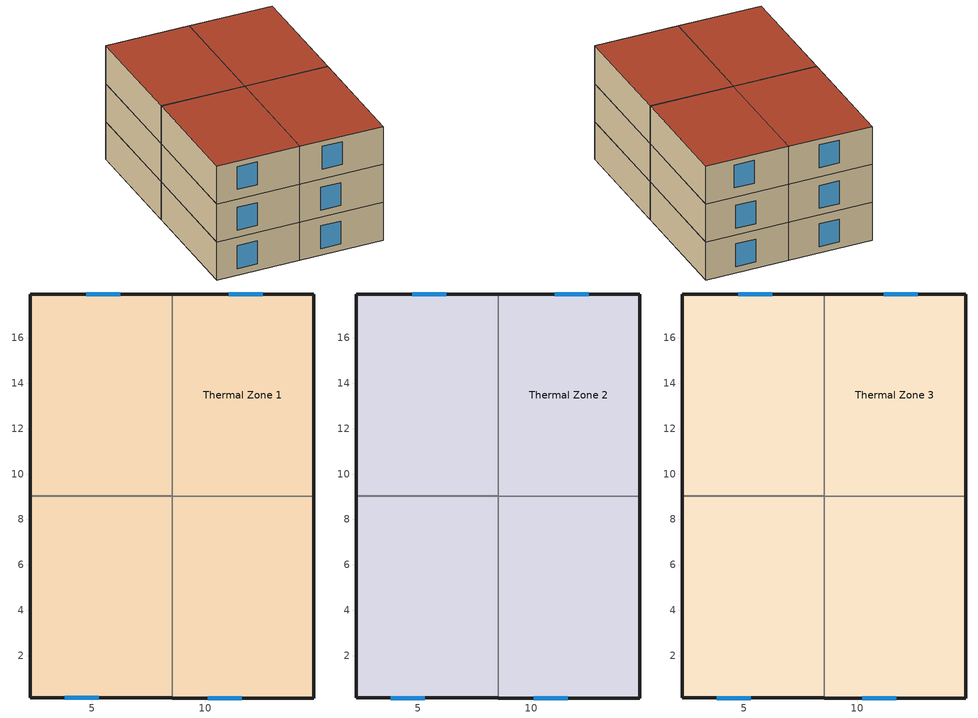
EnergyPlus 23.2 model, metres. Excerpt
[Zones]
Thermal Zone 1
 floor ground (ExtSlabCarpet 4in ClimateZone 1-8): 8.53,9.03 8.53,0.14 2.29,0.14 2.29,9.03 z0; 14.77,9.03 14.77,0.14 8.53,0.14 8.53,9.03 z0; 8.53,17.93 8.53,9.03 2.29,9.03 2.29,17.93 z0; 14.77,17.93 14.77,9.03 8.53,9.03 8.53,17.93 z0
 wall outside (ASHRAE 189.1-2009 ExtWall Mass ClimateZone 5): 2.29,0.14 8.53,0.14 14.77,0.14 14.77,9.03 14.77,17.93 8.53,17.93 2.29,17.93 2.29,9.03 2.29,0.14 z0:3
 wall to Thermal Zone 1 (Interior Wall): 8.53,9.03 2.29,9.03 8.53,9.03 8.53,0.14 8.53,9.03 8.53,17.93 8.53,9.03 14.77,9.03 8.53,9.03 z0:3
 window (ASHRAE 189.1-2009 ExtWindow ClimateZone 4-5): 3.81,0.14 5.31,0.14 / 10.1,0.14 11.6,0.14 z0.53:2.33; 6.24,17.93 4.74,17.93 / 12.53,17.93 11.03,17.93 z0.5:2.3
Thermal Zone 2
 floor to Thermal Zone 1 (Interior Floor): 8.53,9.03 8.53,0.14 2.29,0.14 2.29,9.03 z3; 14.77,9.03 14.77,0.14 8.53,0.14 8.53,9.03 z3; 8.53,17.93 8.53,9.03 2.29,9.03 2.29,17.93 z3; 14.77,17.93 14.77,9.03 8.53,9.03 8.53,17.93 z3
 wall outside (ASHRAE 189.1-2009 ExtWall Mass ClimateZone 5): 2.29,0.14 8.53,0.14 14.77,0.14 14.77,9.03 14.77,17.93 8.53,17.93 2.29,17.93 2.29,9.03 2.29,0.14 z3:6
 wall to Thermal Zone 2 (Interior Wall): 8.53,9.03 2.29,9.03 8.53,9.03 8.53,0.14 8.53,9.03 8.53,17.93 8.53,9.03 14.77,9.03 8.53,9.03 z3:6
 window (ASHRAE 189.1-2009 ExtWindow ClimateZone 4-5): 3.81,0.14 5.31,0.14 / 10.1,0.14 11.6,0.14 z3.56:5.36; 6.24,17.93 4.74,17.93 / 12.53,17.93 11.03,17.93 z3.53:5.33
Thermal Zone 3
 floor to Thermal Zone 2 (Interior Floor): 8.53,9.03 8.53,0.14 2.29,0.14 2.29,9.03 z6; 14.77,9.03 14.77,0.14 8.53,0.14 8.53,9.03 z6; 8.53,17.93 8.53,9.03 2.29,9.03 2.29,17.93 z6; 14.77,17.93 14.77,9.03 8.53,9.03 8.53,17.93 z6
 wall outside (ASHRAE 189.1-2009 ExtWall Mass ClimateZone 5): 2.29,0.14 8.53,0.14 14.77,0.14 14.77,9.03 14.77,17.93 8.53,17.93 2.29,17.93 2.29,9.03 2.29,0.14 z6:9
 wall to Thermal Zone 3 (Interior Wall): 8.53,9.03 2.29,9.03 8.53,9.03 8.53,0.14 8.53,9.03 8.53,17.93 8.53,9.03 14.77,9.03 8.53,9.03 z6:9
 window (ASHRAE 189.1-2009 ExtWindow ClimateZone 4-5): 3.81,0.14 5.31,0.14 / 10.22,0.14 11.72,0.14 z6.78:8.58; 6.24,17.93 4.74,17.93 / 12.65,17.93 11.15,17.93 z6.75:8.55
 roof outside (ASHRAE 189.1-2009 ExtRoof IEAD ClimateZone 2-5): 8.53,0.14 8.53,9.03 2.29,9.03 2.29,0.14 z9; 14.77,0.14 14.77,9.03 8.53,9.03 8.53,0.14 z9; 8.53,9.03 8.53,17.93 2.29,17.93 2.29,9.03 z9; 14.77,9.03 14.77,17.93 8.53,17.93 8.53,9.03 z9
[Building]
Building 1
[Site:Location]
TAIPEI: Latitude {deg}=25.07; Longitude {deg}=121.55; Time Zone {hr}=8; Elevation {m}=6
[SizingPeriod:DesignDay] Day of Month=21; Dry-Bulb Temperature Range Modifier Type=DefaultMultipliers; Barometric Pressure {Pa}=101253; Rain Indicator=No; Snow Indicator=No; Daylight Saving Time Indicator=No; Begin Environment Reset Mode=FullResetAtBeginEnvironment
Name | Month | Day Type | Maximum Dry-Bulb Temperature {C} | Daily Dry-Bulb Temperature Range {deltaC} | Humidity Condition Type | Wetbulb or DewPoint at Maximum Dry-Bulb {C} | Wind Speed {m/s} | Wind Direction {deg} | Solar Model Indicator | ASHRAE Clear Sky Optical Depth for Beam Irradiance (taub) | ASHRAE Clear Sky Optical Depth for Diffuse Irradiance (taud) | Enthalpy at Maximum Dry-Bulb {J/kg} | Sky Clearness
TAIPEI Ann Clg .4% Condns DB=>MWB | 7 | SummerDesignDay | 34.9 | 7.2 | Wetbulb | 26.8 | 5 | 270 | ASHRAETau | 0.538 | 1.93
TAIPEI Ann Clg .4% Condns DP=>MDB | 7 | SummerDesignDay | 30.5 | 7.2 | Dewpoint | 27 | 5 | 270 | ASHRAETau | 0.538 | 1.93
TAIPEI Ann Clg .4% Condns Enth=>MDB | 7 | SummerDesignDay | 32.9 | 7.2 | Enthalpy |  | 5 | 270 | ASHRAETau | 0.538 | 1.93 | 89800
TAIPEI Ann Clg .4% Condns WB=>MDB | 7 | SummerDesignDay | 32.7 | 7.2 | Wetbulb | 28 | 5 | 270 | ASHRAETau | 0.538 | 1.93
TAIPEI Ann Htg 99.6% Condns DB | 1 | WinterDesignDay | 9 | 0 | Wetbulb | 9 | 1.8 | 90 | ASHRAEClearSky |  |  |  | 0
TAIPEI Ann Htg Wind 99.6% Condns WS=>MCDB | 1 | WinterDesignDay | 17.3 | 0 | Wetbulb | 17.3 | 9 | 90 | ASHRAEClearSky |  |  |  | 0
TAIPEI Ann Hum_n 99.6% Condns DP=>MCDB | 1 | WinterDesignDay | 11.4 | 0 | Dewpoint | 3.8 | 1.8 | 90 | ASHRAEClearSky |  |  |  | 0
[Material] Thermal Absorptance=0.9
Name | Roughness | Thickness {m} | Conductivity {W/m-K} | Density {kg/m3} | Specific Heat {J/kg-K} | Solar Absorptance | Visible Absorptance
1/2IN Gypsum | Smooth | 0.0127 | 0.16 | 784.9 | 830 | 0.4 | 0.4
1IN Stucco | Smooth | 0.0253 | 0.6918 | 1858 | 837 | 0.92 | 0.92
8IN Concrete HW | MediumRough | 0.2033 | 1.7296 | 2243 | 837 | 0.65 | 0.65
F16 Acoustic tile | MediumSmooth | 0.0191 | 0.06 | 368 | 590 | 0.3 | 0.3
G01a 19mm gypsum board | MediumSmooth | 0.019 | 0.16 | 800 | 1090 | 0.4 | 0.4
M11 100mm lightweight concrete | MediumRough | 0.1016 | 0.53 | 1280 | 840 | 0.5 | 0.5
MAT-CC05 4 HW CONCRETE | Rough | 0.1016 | 1.311 | 2240 | 836.8 | 0.85 | 0.85
Metal Decking | MediumSmooth | 0.0015 | 45.006 | 7680 | 418.4 | 0.6 | 0.6
Roof Insulation [21] | MediumRough | 0.2105 | 0.049 | 265 | 836.8 | 0.7 | 0.7
Roof Membrane | VeryRough | 0.0095 | 0.16 | 1121.29 | 1460 | 0.7 | 0.7
Wall Insulation [40] | MediumRough | 0.0794 | 0.0432 | 91 | 837 | 0.5 | 0.5
[Material:AirGap]
Name | Thermal Resistance {m2-K/W}
F04 Wall air space resistance | 0.15
F05 Ceiling air space resistance | 0.18
[Material:NoMass]
CP02 CARPET PAD: Roughness=Smooth; Thermal Resistance {m2-K/W}=0.1; Thermal Absorptance=0.9; Solar Absorptance=0.8; Visible Absorptance=0.8
[WindowMaterial:Glazing]
Theoretical Glass [207]: Optical Data Type=SpectralAverage; Thickness {m}=0.003; Solar Transmittance at Normal Incidence=0.3311; Front Side Solar Reflectance at Normal Incidence=0.6189; Back Side Solar Reflectance at Normal Incidence=0; Visible Transmittance at Normal Incidence=0.44; Front Side Visible Reflectance at Normal Incidence=0.51; Back Side Visible Reflectance at Normal Incidence=0; Infrared Transmittance at Normal Incidence=0; Front Side Infrared Hemispherical Emissivity=0.9; Back Side Infrared Hemispherical Emissivity=0.9; Conductivity {W/m-K}=0.0133; Dirt Correction Factor for Solar and Visible Transmittance=1; Solar Diffusing=No
[Construction]
ASHRAE 189.1-2009 ExtRoof IEAD ClimateZone 2-5: Roof Membrane, Roof Insulation [21], Metal Decking
ASHRAE 189.1-2009 ExtWall Mass ClimateZone 5: 1IN Stucco, 8IN Concrete HW, Wall Insulation [40], 1/2IN Gypsum
ASHRAE 189.1-2009 ExtWindow ClimateZone 4-5: Theoretical Glass [207]
ExtSlabCarpet 4in ClimateZone 1-8: MAT-CC05 4 HW CONCRETE, CP02 CARPET PAD
Interior Floor: F16 Acoustic tile, F05 Ceiling air space resistance, M11 100mm lightweight concrete
Interior Wall: G01a 19mm gypsum board, F04 Wall air space resistance, G01a 19mm gypsum board
[Zone] Multiplier=1; Part of Total Floor Area=Yes
Thermal Zone 1; Thermal Zone 2; Thermal Zone 3
[Space] Space Type=189.1-2009 - Office - OpenOffice - CZ4-8
Name | Zone
Space 101; Space 102; Space 103; Space 104 | Thermal Zone 1
Space 201; Space 202; Space 203; Space 204 | Thermal Zone 2
Space 301; Space 302; Space 303; Space 304 | Thermal Zone 3
[SpaceList]
189.1-2009 - Office - OpenOffice - CZ4-8: Space 204, Space 101, Space 102, Space 103, Space 202, Space 201, Space 104, Space 203, Space 301, Space 302, Space 303, Space 304
[Lights]
189.1-2009 - Office - OpenOffice - CZ4-8 Lights: Zone or ZoneList or Space or SpaceList=189.1-2009 - Office - OpenOffice - CZ4-8; Schedule=Office Bldg Light; Design Level Calculation Method=Watts/Area; Watts per Zone Floor Area {W/m2}=10.6563
[People]
189.1-2009 - Office - OpenOffice - CZ4-8 People: Zone or ZoneList or Space or SpaceList=189.1-2009 - Office - OpenOffice - CZ4-8; Number of People Schedule=Office Work Occ; Number of People Calculation Method=People/Area; People per Floor Area {person/m2}=0.0565105; Fraction Radiant=0.3; Activity Level Schedule=Office Activity
[ElectricEquipment]
189.1-2009 - Office - OpenOffice - CZ4-8 Electric Equipment: Zone or ZoneList or Space or SpaceList=189.1-2009 - Office - OpenOffice - CZ4-8; Schedule=Office Bldg Equip; Design Level Calculation Method=Watts/Area; Watts per Zone Floor Area {W/m2}=7.64238
[ZoneInfiltration:DesignFlowRate]
189.1-2009 - Office - OpenOffice - CZ4-8 Infiltration: Zone or ZoneList or Space or SpaceList=189.1-2009 - Office - OpenOffice - CZ4-8; Schedule=Office Infil Quarter On; Design Flow Rate Calculation Method=Flow/ExteriorArea; Flow Rate per Exterior Surface Area {m3/s-m2}=0.000226568
[ZoneControl:Thermostat] Temperature Difference Between Cutout And Setpoint {deltaC}=0
Name | Zone or ZoneList | Control Type Schedule | Control 1
Thermal Zone 1 Thermostat | Thermal Zone 1 | Thermal Zone 1 Thermostat Schedule | Thermostat Setpoint Dual Setpoint 1
Thermal Zone 2 Thermostat | Thermal Zone 2 | Thermal Zone 2 Thermostat Schedule | Thermostat Setpoint Dual Setpoint 2
Thermal Zone 3 Thermostat | Thermal Zone 3 | Thermal Zone 3 Thermostat Schedule | Thermostat Setpoint Dual Setpoint 3
[ThermostatSetpoint:DualSetpoint]
Name | Heating Setpoint Temperature Schedule | Cooling Setpoint Temperature Schedule
Thermostat Setpoint Dual Setpoint 1 | Small Office HtgSetp 1 | Small Office ClgSetp 1
Thermostat Setpoint Dual Setpoint 2 | Small Office HtgSetp 2 | Small Office ClgSetp 2
Thermostat Setpoint Dual Setpoint 3 | Small Office HtgSetp 3 | Small Office ClgSetp 3
[Sizing:Zone] Zone Cooling Design Supply Air Temperature Input Method=SupplyAirTemperature; Zone Cooling Design Supply Air Temperature {C}=14; Zone Cooling Design Supply Air Temperature Difference {deltaC}=11.11; Zone Heating Design Supply Air Temperature Input Method=SupplyAirTemperature; Zone Heating Design Supply Air Temperature {C}=40; Zone Heating Design Supply Air Temperature Difference {deltaC}=11.11; Zone Cooling Design Supply Air Humidity Ratio {kgWater/kgDryAir}=0.0085; Zone Heating Design Supply Air Humidity Ratio {kgWater/kgDryAir}=0.008; Cooling Design Air Flow Method=DesignDay; Cooling Design Air Flow Rate {m3/s}=0; Cooling Minimum Air Flow per Zone Floor Area {m3/s-m2}=0.000762; Cooling Minimum Air Flow {m3/s}=0; Cooling Minimum Air Flow Fraction=0; Heating Design Air Flow Method=DesignDay; Heating Design Air Flow Rate {m3/s}=0; Heating Maximum Air Flow per Zone Floor Area {m3/s-m2}=0.002032; Heating Maximum Air Flow {m3/s}=0.141576; Heating Maximum Air Flow Fraction=0.3; Account for Dedicated Outdoor Air System=No; Zone Load Sizing Method=Sensible Load Only No Latent Load; Zone Latent Cooling Design Supply Air Humidity Ratio Input Method=HumidityRatioDifference; Zone Cooling Design Supply Air Humidity Ratio Difference {kgWater/kgDryAir}=0.005; Zone Latent Heating Design Supply Air Humidity Ratio Input Method=HumidityRatioDifference; Zone Humidification Design Supply Air Humidity Ratio Difference {kgWater/kgDryAir}=0.005
Name | Design Specification Outdoor Air Object
Thermal Zone 1 | Thermal Zone 1 DSOA Space List
Thermal Zone 2 | Thermal Zone 2 DSOA Space List
Thermal Zone 3 | Thermal Zone 3 DSOA Space List
[DesignSpecification:OutdoorAir]
189.1-2009 - Office - OpenOffice - CZ4-8 Ventilation: Outdoor Air Method=Sum; Outdoor Air Flow per Person {m3/s-person}=0.00943895; Outdoor Air Flow per Zone Floor Area {m3/s-m2}=0; Outdoor Air Flow per Zone {m3/s}=0; Outdoor Air Flow Air Changes per Hour {1/hr}=0
[DesignSpecification:OutdoorAir:SpaceList] Space Design Specification Outdoor Air Object Name 1=189.1-2009 - Office - OpenOffice - CZ4-8 Ventilation; Space Design Specification Outdoor Air Object Name 2=189.1-2009 - Office - OpenOffice - CZ4-8 Ventilation; Space Design Specification Outdoor Air Object Name 3=189.1-2009 - Office - OpenOffice - CZ4-8 Ventilation; Space Design Specification Outdoor Air Object Name 4=189.1-2009 - Office - OpenOffice - CZ4-8 Ventilation
Name | Space Name 1 | Space Name 2 | Space Name 3 | Space Name 4
Thermal Zone 1 DSOA Space List | Space 101 | Space 102 | Space 103 | Space 104
Thermal Zone 2 DSOA Space List | Space 201 | Space 202 | Space 203 | Space 204
Thermal Zone 3 DSOA Space List | Space 301 | Space 302 | Space 303 | Space 304
[ZoneVentilation:DesignFlowRate] Schedule=Office Work Occ; Design Flow Rate Calculation Method=Flow/Person; Flow Rate per Person {m3/s-person}=0.00943895
Name | Zone or ZoneList or Space or SpaceList
Thermal Zone 1 Ventilation per Person | Thermal Zone 1
Thermal Zone 2 Ventilation per Person | Thermal Zone 2
Thermal Zone 3 Ventilation per Person | Thermal Zone 3
[Schedule:Day:Interval]
Office Bldg Light Rule 1 Day Schedule: No, 24:00, 0.05
Office Bldg Light Default Schedule: No, 05:00, 0.05, 07:00, 0.1, 08:00, 0.3, 17:00, 0.9, 18:00, 0.7, 20:00, 0.5, 22:00, 0.3, 23:00, 0.1, 24:00, 0.05
Office Bldg Light Rule 2 Day Schedule: No, 06:00, 0.05, 08:00, 0.1, 14:00, 0.5, 17:00, 0.15, 24:00, 0.05
Office Bldg Light Summer Design Day; Office Bldg Equip Summer Design Day; Office Infil Quarter On Rule 1 Day Schedule: No, 24:00, 1
Office Bldg Light Winter Design Day; Office Bldg Occ Rule 1 Day Schedule; Office Bldg Occ Winter Design Day; Office Bldg Equip Winter Design Day: No, 24:00, 0
Office Bldg Occ Default Schedule: No, 06:00, 0, 07:00, 0.1, 08:00, 0.2, 12:00, 0.85, 13:00, 0.5, 17:00, 0.85, 18:00, 0.7, 20:00, 0.4, 22:00, 0.1, 24:00, 0.05
Office Bldg Occ Rule 2 Day Schedule: No, 06:00, 0, 08:00, 0.1, 14:00, 0.4, 17:00, 0.1, 24:00, 0
Office Bldg Occ Summer Design Day: No, 06:00, 0, 22:00, 1, 24:00, 0.05
Office Activity Default Schedule; Office Activity Summer Design Day; Office Activity Winter Design Day: No, 24:00, 132
Office Bldg Equip Rule 1 Day Schedule: No, 24:00, 0.3
Office Bldg Equip Default Schedule: No, 08:00, 0.4, 12:00, 0.9, 13:00, 0.8, 17:00, 0.9, 18:00, 0.8, 20:00, 0.6, 22:00, 0.5, 24:00, 0.4
Office Bldg Equip Rule 2 Day Schedule: No, 06:00, 0.3, 08:00, 0.4, 14:00, 0.5, 17:00, 0.35, 24:00, 0.3
Small Office HtgSetp Rule 1 Day Schedule 1; Small Office HtgSetp Summer Design Day 1; Small Office HtgSetp Rule 1 Day Schedule 2; Small Office HtgSetp Summer Design Day 2; Small Office HtgSetp Rule 1 Day Schedule 3; Small Office HtgSetp Summer Design Day 3: No, 24:00, 15.6
Small Office HtgSetp Default Schedule 1; Small Office HtgSetp Default Schedule 2; Small Office HtgSetp Default Schedule 3: No, 06:00, 15.6, 22:00, 21, 24:00, 15.6
Small Office HtgSetp Rule 2 Day Schedule 1; Small Office HtgSetp Rule 2 Day Schedule 2; Small Office HtgSetp Rule 2 Day Schedule 3: No, 06:00, 15.6, 18:00, 21, 24:00, 15.6
Small Office HtgSetp Winter Design Day 1; Small Office HtgSetp Winter Design Day 2; Small Office HtgSetp Winter Design Day 3: No, 24:00, 21
Small Office ClgSetp Rule 1 Day Schedule 1; Small Office ClgSetp Winter Design Day 1; Small Office ClgSetp Rule 1 Day Schedule 2; Small Office ClgSetp Winter Design Day 2; Small Office ClgSetp Rule 1 Day Schedule 3; Small Office ClgSetp Winter Design Day 3: No, 24:00, 26.7
Small Office ClgSetp Default Schedule 1; Small Office ClgSetp Summer Design Day 1; Small Office ClgSetp Default Schedule 2; Small Office ClgSetp Summer Design Day 2; Small Office ClgSetp Default Schedule 3; Small Office ClgSetp Summer Design Day 3: No, 06:00, 26.7, 22:00, 24, 24:00, 26.7
Small Office ClgSetp Rule 2 Day Schedule 1; Small Office ClgSetp Rule 2 Day Schedule 2; Small Office ClgSetp Rule 2 Day Schedule 3: No, 06:00, 26.7, 18:00, 24, 24:00, 26.7
Office Infil Quarter On Default Schedule; Office Infil Quarter On Summer Design Day: No, 06:00, 1, 22:00, 0.25, 24:00, 1
Office Infil Quarter On Rule 2 Day Schedule; Office Infil Quarter On Winter Design Day: No, 06:00, 1, 18:00, 0.25, 24:00, 1
[Schedule:Week:Daily]
Office Bldg Light Week Rule - Jan1-Dec31: Office Bldg Light Rule 1 Day Schedule, Office Bldg Light Default Schedule, Office Bldg Light Default Schedule, Office Bldg Light Default Schedule, Office Bldg Light Default Schedule, Office Bldg Light Default Schedule, Office Bldg Light Rule 2 Day Schedule, Office Bldg Light Default Schedule, Office Bldg Light Summer Design Day, Office Bldg Light Winter Design Day, Office Bldg Light Default Schedule, Office Bldg Light Default Schedule
Office Work Occ Week Rule - Jan1-Dec31: Office Bldg Occ Rule 1 Day Schedule, Office Bldg Occ Default Schedule, Office Bldg Occ Default Schedule, Office Bldg Occ Default Schedule, Office Bldg Occ Default Schedule, Office Bldg Occ Default Schedule, Office Bldg Occ Rule 2 Day Schedule, Office Bldg Occ Default Schedule, Office Bldg Occ Summer Design Day, Office Bldg Occ Winter Design Day, Office Bldg Occ Default Schedule, Office Bldg Occ Default Schedule
Office Activity Week Rule - Jan1-Dec31: Office Activity Default Schedule, Office Activity Default Schedule, Office Activity Default Schedule, Office Activity Default Schedule, Office Activity Default Schedule, Office Activity Default Schedule, Office Activity Default Schedule, Office Activity Default Schedule, Office Activity Summer Design Day, Office Activity Winter Design Day, Office Activity Default Schedule, Office Activity Default Schedule
Office Bldg Equip Week Rule - Jan1-Dec31: Office Bldg Equip Rule 1 Day Schedule, Office Bldg Equip Default Schedule, Office Bldg Equip Default Schedule, Office Bldg Equip Default Schedule, Office Bldg Equip Default Schedule, Office Bldg Equip Default Schedule, Office Bldg Equip Rule 2 Day Schedule, Office Bldg Equip Default Schedule, Office Bldg Equip Summer Design Day, Office Bldg Equip Winter Design Day, Office Bldg Equip Default Schedule, Office Bldg Equip Default Schedule
Small Office HtgSetp 1 Week Rule - Jan1-Dec31: Small Office HtgSetp Rule 1 Day Schedule 1, Small Office HtgSetp Default Schedule 1, Small Office HtgSetp Default Schedule 1, Small Office HtgSetp Default Schedule 1, Small Office HtgSetp Default Schedule 1, Small Office HtgSetp Default Schedule 1, Small Office HtgSetp Rule 2 Day Schedule 1, Small Office HtgSetp Default Schedule 1, Small Office HtgSetp Summer Design Day 1, Small Office HtgSetp Winter Design Day 1, Small Office HtgSetp Default Schedule 1, Small Office HtgSetp Default Schedule 1
Small Office ClgSetp 1 Week Rule - Jan1-Dec31: Small Office ClgSetp Rule 1 Day Schedule 1, Small Office ClgSetp Default Schedule 1, Small Office ClgSetp Default Schedule 1, Small Office ClgSetp Default Schedule 1, Small Office ClgSetp Default Schedule 1, Small Office ClgSetp Default Schedule 1, Small Office ClgSetp Rule 2 Day Schedule 1, Small Office ClgSetp Default Schedule 1, Small Office ClgSetp Summer Design Day 1, Small Office ClgSetp Winter Design Day 1, Small Office ClgSetp Default Schedule 1, Small Office ClgSetp Default Schedule 1
Small Office HtgSetp 2 Week Rule - Jan1-Dec31: Small Office HtgSetp Rule 1 Day Schedule 2, Small Office HtgSetp Default Schedule 2, Small Office HtgSetp Default Schedule 2, Small Office HtgSetp Default Schedule 2, Small Office HtgSetp Default Schedule 2, Small Office HtgSetp Default Schedule 2, Small Office HtgSetp Rule 2 Day Schedule 2, Small Office HtgSetp Default Schedule 2, Small Office HtgSetp Summer Design Day 2, Small Office HtgSetp Winter Design Day 2, Small Office HtgSetp Default Schedule 2, Small Office HtgSetp Default Schedule 2
Small Office ClgSetp 2 Week Rule - Jan1-Dec31: Small Office ClgSetp Rule 1 Day Schedule 2, Small Office ClgSetp Default Schedule 2, Small Office ClgSetp Default Schedule 2, Small Office ClgSetp Default Schedule 2, Small Office ClgSetp Default Schedule 2, Small Office ClgSetp Default Schedule 2, Small Office ClgSetp Rule 2 Day Schedule 2, Small Office ClgSetp Default Schedule 2, Small Office ClgSetp Summer Design Day 2, Small Office ClgSetp Winter Design Day 2, Small Office ClgSetp Default Schedule 2, Small Office ClgSetp Default Schedule 2
Small Office HtgSetp 3 Week Rule - Jan1-Dec31: Small Office HtgSetp Rule 1 Day Schedule 3, Small Office HtgSetp Default Schedule 3, Small Office HtgSetp Default Schedule 3, Small Office HtgSetp Default Schedule 3, Small Office HtgSetp Default Schedule 3, Small Office HtgSetp Default Schedule 3, Small Office HtgSetp Rule 2 Day Schedule 3, Small Office HtgSetp Default Schedule 3, Small Office HtgSetp Summer Design Day 3, Small Office HtgSetp Winter Design Day 3, Small Office HtgSetp Default Schedule 3, Small Office HtgSetp Default Schedule 3
Small Office ClgSetp 3 Week Rule - Jan1-Dec31: Small Office ClgSetp Rule 1 Day Schedule 3, Small Office ClgSetp Default Schedule 3, Small Office ClgSetp Default Schedule 3, Small Office ClgSetp Default Schedule 3, Small Office ClgSetp Default Schedule 3, Small Office ClgSetp Default Schedule 3, Small Office ClgSetp Rule 2 Day Schedule 3, Small Office ClgSetp Default Schedule 3, Small Office ClgSetp Summer Design Day 3, Small Office ClgSetp Winter Design Day 3, Small Office ClgSetp Default Schedule 3, Small Office ClgSetp Default Schedule 3
Office Infil Quarter On Week Rule - Jan1-Dec31: Office Infil Quarter On Rule 1 Day Schedule, Office Infil Quarter On Default Schedule, Office Infil Quarter On Default Schedule, Office Infil Quarter On Default Schedule, Office Infil Quarter On Default Schedule, Office Infil Quarter On Default Schedule, Office Infil Quarter On Rule 2 Day Schedule, Office Infil Quarter On Default Schedule, Office Infil Quarter On Summer Design Day, Office Infil Quarter On Winter Design Day, Office Infil Quarter On Default Schedule, Office Infil Quarter On Default Schedule
[Schedule:Year]
Office Bldg Light: Office Bldg Light Week Rule - Jan1-Dec31, 1, 1, 12, 31
Office Work Occ: Office Work Occ Week Rule - Jan1-Dec31, 1, 1, 12, 31
Office Activity: Office Activity Week Rule - Jan1-Dec31, 1, 1, 12, 31
Office Bldg Equip: Office Bldg Equip Week Rule - Jan1-Dec31, 1, 1, 12, 31
Small Office HtgSetp 1: Small Office HtgSetp 1 Week Rule - Jan1-Dec31, 1, 1, 12, 31
Small Office ClgSetp 1: Small Office ClgSetp 1 Week Rule - Jan1-Dec31, 1, 1, 12, 31
Small Office HtgSetp 2: Small Office HtgSetp 2 Week Rule - Jan1-Dec31, 1, 1, 12, 31
Small Office ClgSetp 2: Small Office ClgSetp 2 Week Rule - Jan1-Dec31, 1, 1, 12, 31
Small Office HtgSetp 3: Small Office HtgSetp 3 Week Rule - Jan1-Dec31, 1, 1, 12, 31
Small Office ClgSetp 3: Small Office ClgSetp 3 Week Rule - Jan1-Dec31, 1, 1, 12, 31
Office Infil Quarter On: Office Infil Quarter On Week Rule - Jan1-Dec31, 1, 1, 12, 31
[Schedule:Compact]
Thermal Zone 1 Thermostat Schedule; Thermal Zone 2 Thermostat Schedule; Thermal Zone 3 Thermostat Schedule: Through: 12/31, For: AllDays, Until: 24:00, 4
